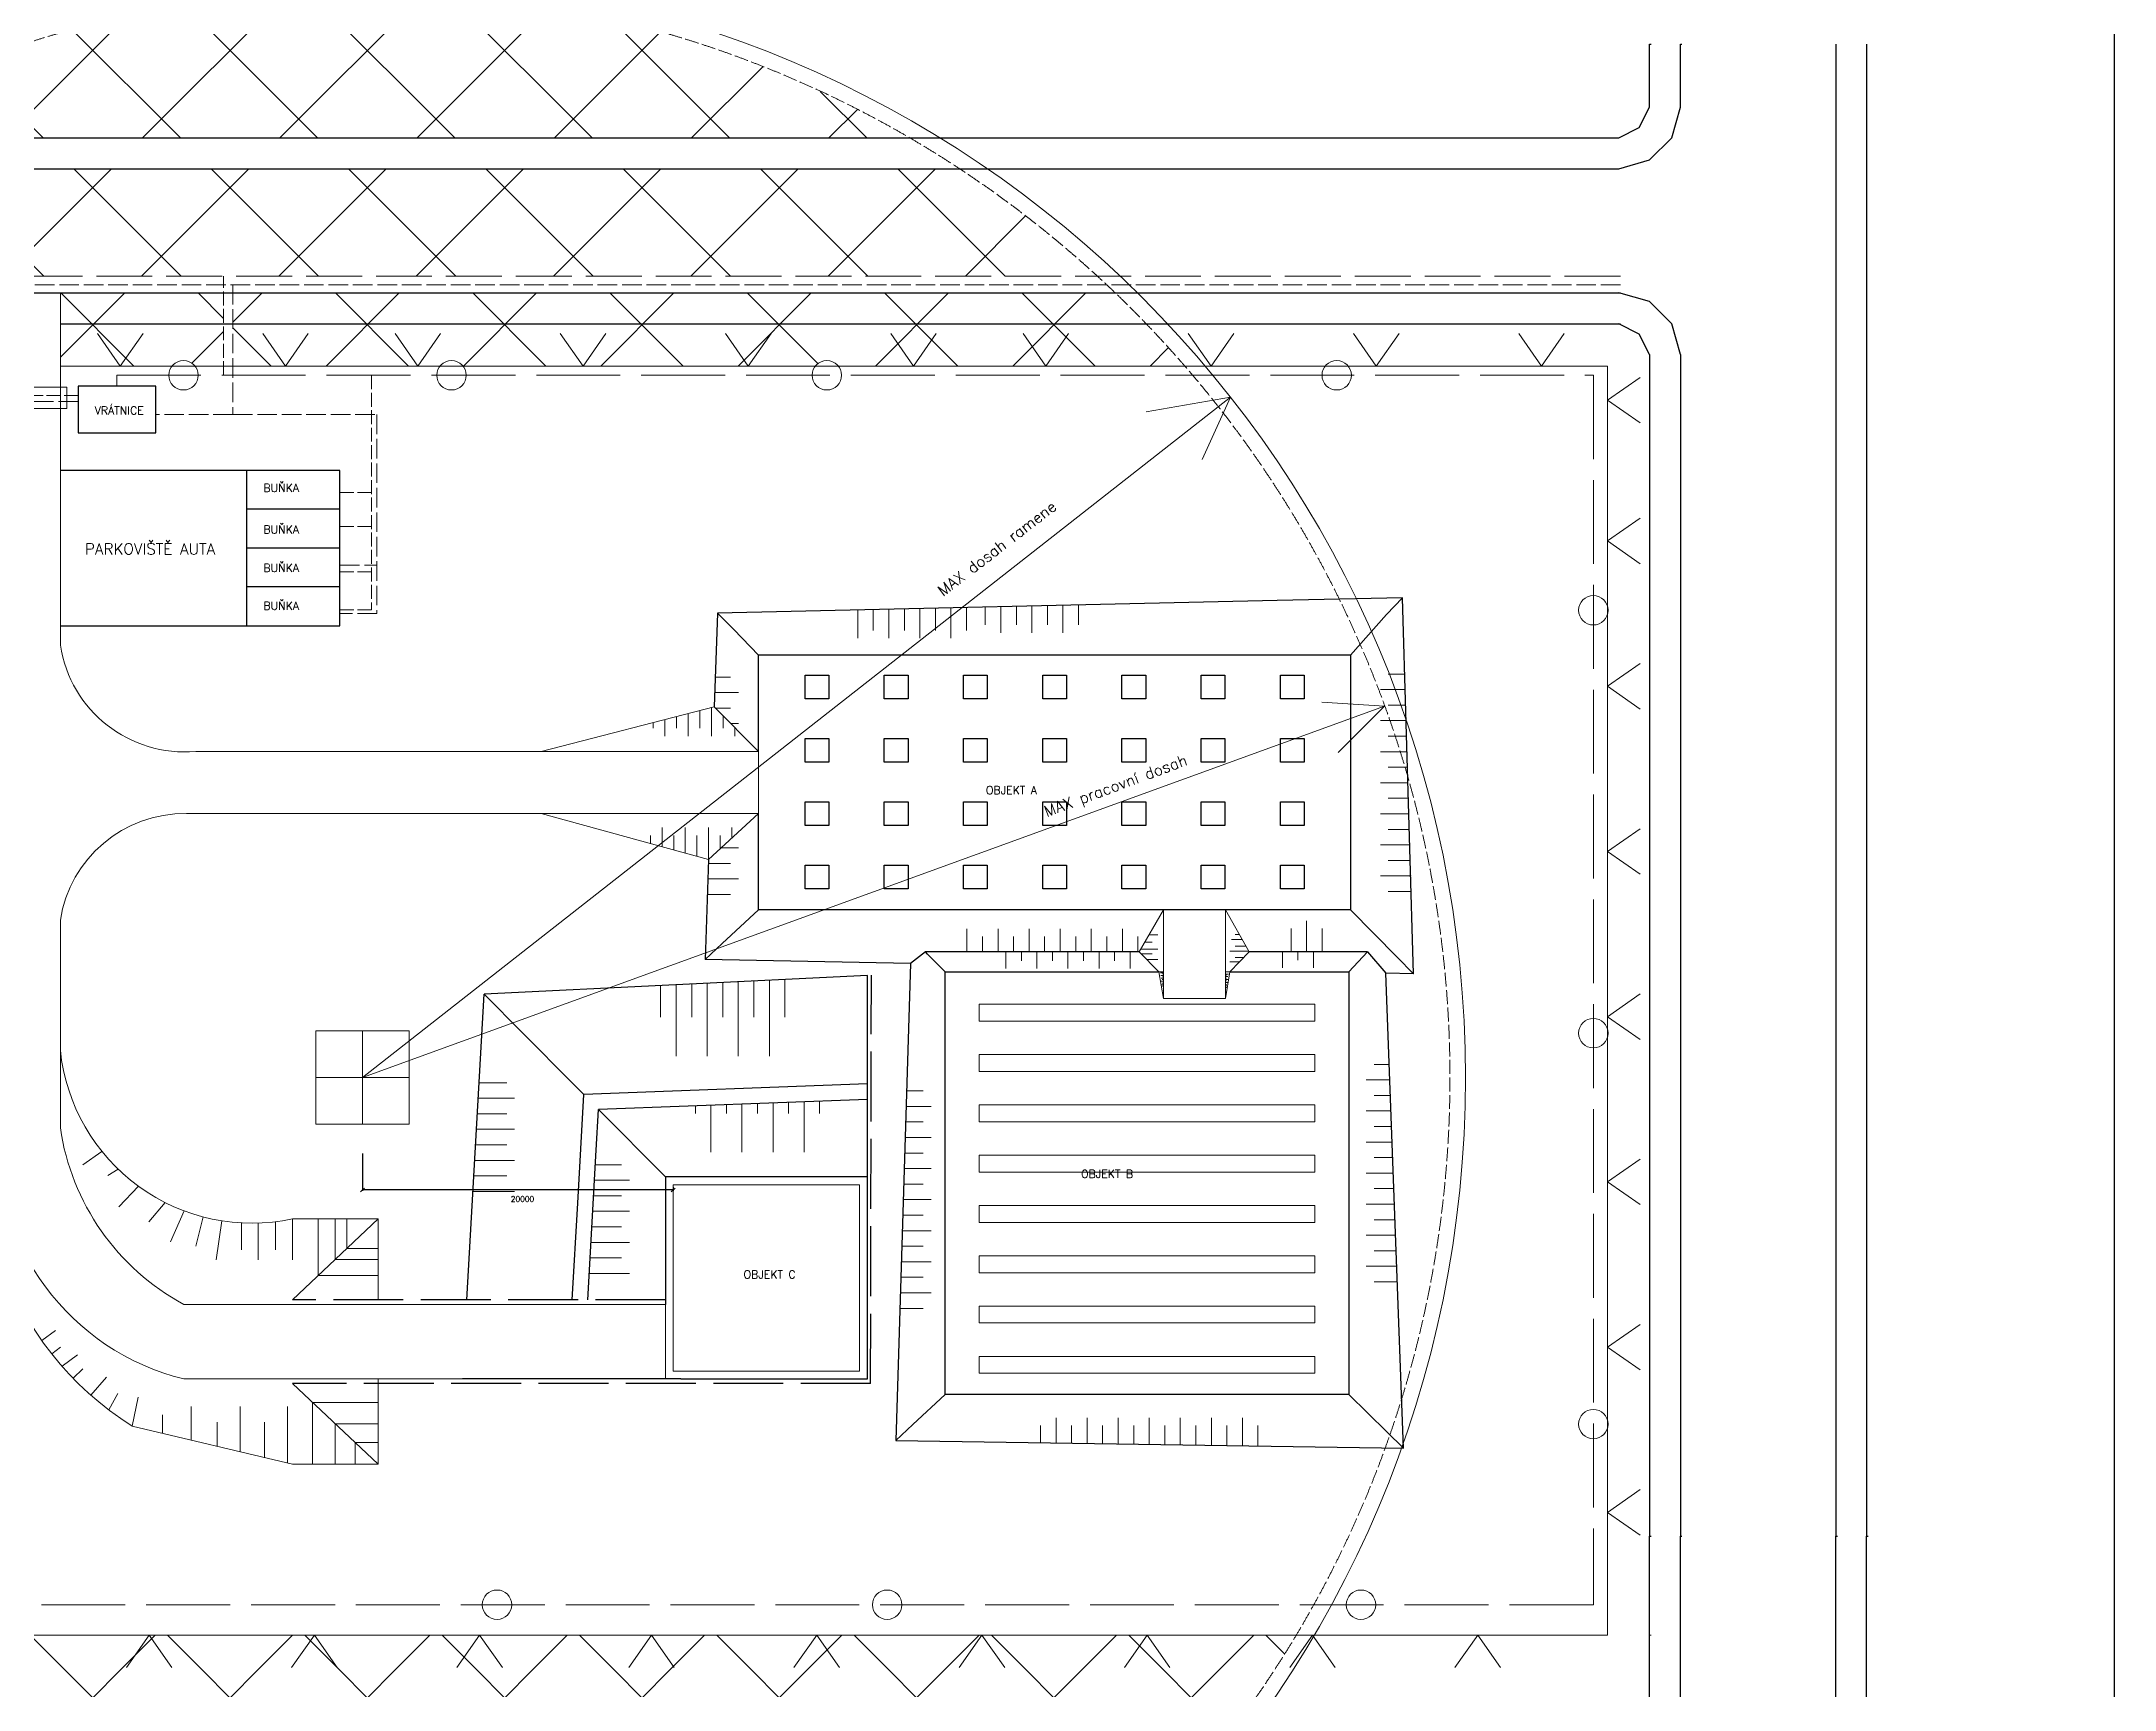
# Model space of a CAD drawing. Header units: millimetres. Extents: x -3518363 to 3223740, y -1530229 to 774657.
# Drawn here: x 3090297 to 3223740, y 186145 to 292259 of the extents above; entities that cross this region are included whole.
import ezdxf

# ---------------------------------------------------------------- set-up
doc = ezdxf.new("R2010")
doc.units = ezdxf.units.MM
doc.header["$LTSCALE"] = 15
doc.header["$MEASUREMENT"] = 0
doc.linetypes.add('ACAD_ISO02W100', pattern=[15, 12, -3])
doc.linetypes.add('ACAD_ISO10W100', pattern=[18, 12, -3, 0, -3])
doc.layers.get('0').update_dxf_attribs({"linetype": 'CONTINUOUS'})
doc.layers.get('DEFPOINTS').update_dxf_attribs({"linetype": 'CONTINUOUS'})
for name, color, linetype, lineweight in [('cesty', 7, 'CONTINUOUS', 15), ('koty', 4, 'CONTINUOUS', 15), ('obj 2 pasy', 141, 'ACAD_ISO10W100', 15), ('obj 3 deska', 151, 'ACAD_ISO10W100', 15), ('Okna a dveře', 2, 'CONTINUOUS', 30), ('pažení', 220, 'ACAD_ISO02W100', 30), ('staveniste', 7, 'CONTINUOUS', 18), ('texty', 255, 'CONTINUOUS', 15), ('šrafy', 32, 'CONTINUOUS', 15)]:
    doc.layers.add(name, color=color, linetype=linetype, lineweight=lineweight)
for name, color, linetype in [('obj 1 patky', 130, 'CONTINUOUS'), ('objekt 1', 40, 'CONTINUOUS'), ('objekt 2', 70, 'CONTINUOUS'), ('objekt 3', 150, 'CONTINUOUS')]:
    doc.layers.add(name, color=color, linetype=linetype)
doc.layers.add('svahovaní', color=7, linetype='CONTINUOUS', lineweight=15, true_color=0xe3331c)
doc.styles.add('romans', font='romans.shx')
doc.dimstyles.new('M 1-50', dxfattribs={"dimscale": 50, "dimtxt": 2.5, "dimasz": 2.5, "dimexe": 1.25, "dimexo": 3, "dimtad": 1, "dimtxsty": 'romans', "dimblk": 'OBLIQUE', "dimcen": 2.5, "dimadec": 0, "dimazin": 0, "dimtfac": 1, "dimtmove": 2, "dimatfit": 3, "dimfxl": 1, "dimarcsym": 0})

# ---------------------------------------------------------------- blocks, each defined once
blk = doc.blocks.new('_Oblique')
at = {"color": 0, "linetype": 'ByBlock', "lineweight": -2}
blk.add_line((-0.5, -0.5), (0.5, 0.5), dxfattribs=at)
blk = doc.blocks.new('*D245')
at = {"layer": 'DEFPOINTS', "color": 0, "linetype": 'ByBlock', "lineweight": 20, "ltscale": 5, "transparency": 16777216}
for p in [(3110962, 220820), (3110962, 218310), (3130962, 218647)]:
    blk.add_point(p, dxfattribs=at)
at = {"layer": 'koty', "color": 0, "linetype": 'ByBlock', "lineweight": -2, "ltscale": 5, "transparency": 16777216}
for p, q in [((3110962, 220670), (3110962, 218248)), ((3130962, 218310), (3110962, 218310)), ((3130962, 218497), (3130962, 218248))]:
    blk.add_line(p, q, dxfattribs=at)
at = {"layer": 'koty', "color": 0, "linetype": 'ByBlock', "lineweight": -2, "ltscale": 5, "transparency": 16777216, "xscale": 250, "yscale": 250, "zscale": 250, "rotation": 180}
blk.add_blockref('_Oblique', (3110962, 218310), dxfattribs=at)
at = {"layer": 'koty', "color": 0, "linetype": 'ByBlock', "lineweight": -2, "ltscale": 5, "transparency": 16777216, "xscale": 250, "yscale": 250, "zscale": 250}
blk.add_blockref('_Oblique', (3130962, 218310), dxfattribs=at)
at = {"layer": 'koty', "color": 0, "linetype": 'ByBlock', "lineweight": 20, "ltscale": 5, "transparency": 16777216, "insert": (3121260, 217730), "char_height": 350, "attachment_point": 5, "style": 'romans'}
blk.add_mtext('20000', dxfattribs=at)

msp = doc.modelspace()

# ---------------------------------------------------------------- hatches: boundary and pattern name
at = {"layer": 'svahovaní', "linetype": 'ByBlock', "lineweight": 20, "ltscale": 5}
h = msp.add_hatch(dxfattribs=at)
h.set_pattern_fill('ANSI37', color=256, scale=50000)
h.paths.add_polyline_path([(3171053.342, 189646.607), (3121653.437, 189646.607), (3050871.04, 189646.607, 0.567414785)])
h.paths.add_polyline_path([(3044312.191, 246945.736, 0.0451176865), (3041555.367, 234643.555), (3041555.367, 216456.445, 0.022402895), (3042647.426, 210282.622), (3044312.191, 211448.303)])
h.paths.add_polyline_path([(3044312.191, 211448.303), (3042647.426, 210282.622, 0.0226918554), (3044312.191, 204154.264)])
h.paths.add_polyline_path([(3149381.136, 284064.824), (3072543.246, 284064.824, 0.0402681337), (3063660.606, 277150), (3158263.777, 277150, 0.0402681337)])
h.paths.add_polyline_path([(3159419.47, 276066.256), (3102620, 276066.256), (3102620, 274085.909), (3161402.904, 274085.909, 0.010011066)])
h.paths.add_polyline_path([(3161402.904, 274085.909), (3102620, 274085.909), (3102620, 271356.607), (3113918.478, 271356.607), (3115950.774, 271356.607, -0.4822155632), (3117433.609, 271356.607), (3140110.774, 271356.607, -0.4822155632), (3141593.609, 271356.607), (3149210.457, 271356.607), (3163893.795, 271356.607, 0.013199018)])
h.paths.add_polyline_path([(3102020, 274085.909), (3091512.191, 274085.909), (3091512.191, 271356.607), (3098700.774, 271356.607, -0.4822155632), (3100183.609, 271356.607), (3102020, 271356.607)])
h.paths.add_polyline_path([(3102020, 276066.256), (3091512.191, 276066.256), (3091512.191, 274085.909), (3102020, 274085.909)])
h.paths.add_polyline_path([(3087512.191, 274085.909), (3060521.478, 274085.909, 0.013199018), (3058030.587, 271356.607), (3087512.191, 271356.607)])
h.paths.add_polyline_path([(3087512.191, 276066.256), (3062504.912, 276066.256, 0.010011066), (3060521.478, 274085.909), (3087512.191, 274085.909)])
h.paths.add_polyline_path([(3075743.812, 286045.171), (3146180.571, 286045.171, 0.2698826259)])

# ---------------------------------------------------------------- linework, layer by layer
for p, q in [((3043638.592, 276066.256), (3191933.31, 276066.256)), ((3091512.191, 274085.909), (3166512.191, 274085.909)), ((3166512.191, 274085.909), (3191933.31, 274085.909))]:
    msp.add_line(p, q)
at = {"elevation": 0}
msp.add_lwpolyline([(3013740, 345571.207), (3013740, 48571.207), (3223740, 48571.207), (3223740, 345571.207)], close=True, dxfattribs=at)
for points in [[(3039575.02, 292089.084), (3039575.02, 288025.518), (3040115.113, 286045.171), (3041555.367, 284630.641), (3043638.592, 284064.824), (3191830.439, 284064.824), (3193810.786, 284630.641), (3195251.047, 286045.171), (3195791.133, 288025.518), (3195791.133, 292089.084), (3195894.017, 292089.084)], [(3041555.367, 292089.084), (3041555.367, 288025.518), (3042198.337, 286713.86), (3043638.592, 286045.171), (3191830.439, 286045.171), (3193142.098, 286713.86), (3193810.786, 288025.518), (3193810.786, 292089.084), (3193913.67, 292089.084)], [(3205795.753, 292089.084), (3205795.753, 196029.298), (3205898.624, 196029.298)], [(3207776.1, 292089.084), (3207776.1, 196029.298), (3207878.984, 196029.298)], [(3195791.133, 272105.562), (3195251.047, 274085.909), (3193810.786, 275526.157), (3191830.439, 276066.256), (3191933.31, 276066.256)], [(3193810.786, 272105.562), (3193142.098, 273417.221), (3191830.439, 274085.909), (3191933.31, 274085.909)], [(3193810.786, 272105.562), (3193810.786, 196029.298), (3193913.67, 196029.298)], [(3195791.133, 272105.562), (3195791.133, 196029.298), (3195894.017, 196029.298)], [(3039575.02, 196029.298), (3039575.02, 114011.972), (3040115.113, 111928.748), (3041555.367, 110488.493), (3043638.592, 109948.401), (3191830.439, 109948.401), (3193810.786, 110488.493), (3195251.047, 111928.748), (3195791.133, 114011.972), (3195791.133, 196029.298), (3195894.017, 196029.298)], [(3041555.367, 196029.298), (3041555.367, 114011.972), (3042198.337, 112597.436), (3043638.592, 111928.748), (3191830.439, 111928.748), (3193142.098, 112597.436), (3193810.786, 114011.972), (3193810.786, 196029.298), (3193913.67, 196029.298)], [(3205795.753, 93925.573), (3205795.753, 196029.298), (3205898.624, 196029.298)], [(3207776.1, 93925.573), (3207776.1, 196029.298), (3207878.984, 196029.298)]]:
    msp.add_lwpolyline(points, dxfattribs=at)
at = {"layer": 'cesty', "linetype": 'ByBlock', "extrusion": (1.93959e-16, -3.39308e-16, -1)}
for p, q in [((3091512.191, 253385.277), (3091512.191, 276066.256)), ((3162512.191, 252746.607), (3164512.191, 252746.607)), ((3164512.191, 252746.607), (3166512.191, 252746.607)), ((3133593.032, 249415.767), (3122462.191, 246546.607)), ((3136462.191, 246546.607), (3133593.032, 249415.767)), ((3122462.191, 246546.607), (3100230.558, 246546.607)), ((3136462.191, 246546.607), (3122462.191, 246546.607)), ((3136462.191, 246546.607), (3136462.191, 242546.607)), ((3122462.191, 242546.607), (3099622.191, 242546.607)), ((3122462.191, 242546.607), (3136462.191, 242546.607)), ((3133242.259, 239582.13), (3122462.191, 242546.607)), ((3136462.191, 242546.607), (3133242.259, 239582.13)), ((3160947.573, 233635.939), (3162512.191, 236346.607)), ((3164512.191, 236346.607), (3162512.191, 236346.607)), ((3162512.191, 236346.607), (3162512.191, 230646.607)), ((3166512.191, 236346.607), (3164512.191, 236346.607)), ((3166512.191, 230646.607), (3166512.191, 236346.607)), ((3168032.082, 233635.939), (3166512.191, 236346.607)), ((3091512.191, 227306.607), (3091512.191, 235677.937)), ((3162222.191, 232346.607), (3160947.573, 233635.939)), ((3166802.191, 232346.607), (3168032.082, 233635.939)), ((3162222.191, 232346.607), (3162512.191, 230646.607)), ((3162222.191, 232346.607), (3162512.191, 232346.607)), ((3166802.191, 232346.607), (3166512.191, 230646.607)), ((3166802.191, 232346.607), (3166512.191, 232346.607)), ((3162512.191, 230646.607), (3166512.191, 230646.607)), ((3162512.191, 230646.607), (3166512.191, 230646.607)), ((3091512.191, 222306.607), (3091512.191, 227306.607)), ((3106462.191, 216446.607), (3111962.191, 216446.607)), ((3111962.191, 216446.607), (3106462.191, 211236.607)), ((3111962.191, 216446.607), (3111962.191, 211236.607)), ((3130462.191, 210946.607), (3099462.191, 210946.607)), ((3130462.191, 206146.607), (3130462.191, 210946.607)), ((3119892.191, 206146.607), (3099462.191, 206146.607)), ((3111962.191, 200646.607), (3106462.191, 205846.607)), ((3111962.191, 200646.607), (3111962.191, 206146.607)), ((3106462.191, 200646.607), (3096140.984, 203094.5)), ((3106462.191, 200646.607), (3111962.191, 200646.607))]:
    msp.add_line(p, q, dxfattribs=at)
at = {"layer": 'cesty', "linetype": 'ByBlock', "lineweight": 20, "ltscale": 5}
for p, q in [((3091940, 270000), (3087512.191, 270000)), ((3091940, 268620), (3091940, 270000)), ((3087050, 268620), (3091940, 268620))]:
    msp.add_line(p, q, dxfattribs=at)
at = {"layer": 'cesty', "linetype": 'ByBlock', "extrusion": (1.93959e-16, -3.39308e-16, -1)}
for centre, radius, start, end in [((-3099527.191, 254626.607), 8110.556, 265.02492318, 351.19621357), ((-3099527.191, 234436.607), 8110.556, 8.80378643, 90.67112823), ((-3107335.432, 220727.649), 20886.445, 302.40952398, 18.36002892), ((-3103850.637, 228571.682), 12403.131, 257.8450583, 354.14585679), ((-3103196.339, 221406.33), 15709.964, 283.75041489, 3.285201), ((-3106782.306, 224531.199), 15431.306, 298.31819505, 351.71130566)]:
    msp.add_arc(centre, radius, start, end, dxfattribs=at)
at = {"layer": 'obj 1 patky', "linetype": 'ByBlock', "lineweight": -2, "ltscale": 5, "extrusion": (1.93959e-16, -3.39308e-16, -1)}
for p, q in [((3092652.191, 270066.607), (3092652.191, 267066.607)), ((3097652.191, 270066.607), (3092652.191, 270066.607)), ((3097652.191, 267066.607), (3097652.191, 270066.607)), ((3092652.191, 267066.607), (3097652.191, 267066.607)), ((3103512.191, 264636.607), (3091512.191, 264636.607)), ((3103512.191, 254636.607), (3103512.191, 264636.607)), ((3109512.191, 264636.607), (3103512.191, 264636.607)), ((3109512.191, 262136.607), (3109512.191, 264636.607)), ((3109512.191, 262136.607), (3103512.191, 262136.607)), ((3109512.191, 259636.607), (3109512.191, 262136.607)), ((3109512.191, 259636.607), (3103512.191, 259636.607)), ((3109512.191, 257136.607), (3109512.191, 259636.607)), ((3109512.191, 257136.607), (3103512.191, 257136.607)), ((3109512.191, 254636.607), (3109512.191, 257136.607)), ((3091512.191, 254636.607), (3103512.191, 254636.607)), ((3103512.191, 254636.607), (3109512.191, 254636.607))]:
    msp.add_line(p, q, dxfattribs=at)
at = {"layer": 'obj 1 patky', "extrusion": (1.93959e-16, -3.39308e-16, -1), "elevation": 0}
for points in [[(-3140977.191, 251466.607), (-3140977.191, 249936.607), (-3139447.191, 249936.607), (-3139447.191, 251466.607)], [(-3146077.191, 251466.607), (-3146077.191, 249936.607), (-3144547.191, 249936.607), (-3144547.191, 251466.607)], [(-3151177.191, 251466.607), (-3151177.191, 249936.607), (-3149647.191, 249936.607), (-3149647.191, 251466.607)], [(-3151177.191, 251466.607), (-3151177.191, 249936.607), (-3149647.191, 249936.607), (-3149647.191, 251466.607)], [(-3156277.191, 251466.607), (-3156277.191, 249936.607), (-3154747.191, 249936.607), (-3154747.191, 251466.607)], [(-3156277.191, 251466.607), (-3156277.191, 249936.607), (-3154747.191, 249936.607), (-3154747.191, 251466.607)], [(-3161377.191, 251466.607), (-3161377.191, 249936.607), (-3159847.191, 249936.607), (-3159847.191, 251466.607)], [(-3161377.191, 251466.607), (-3161377.191, 249936.607), (-3159847.191, 249936.607), (-3159847.191, 251466.607)], [(-3166477.191, 251466.607), (-3166477.191, 249936.607), (-3164947.191, 249936.607), (-3164947.191, 251466.607)], [(-3166477.191, 251466.607), (-3166477.191, 249936.607), (-3164947.191, 249936.607), (-3164947.191, 251466.607)], [(-3171577.191, 251466.607), (-3171577.191, 249936.607), (-3170047.191, 249936.607), (-3170047.191, 251466.607)], [(-3171577.191, 251466.607), (-3171577.191, 249936.607), (-3170047.191, 249936.607), (-3170047.191, 251466.607)], [(-3140977.191, 247386.607), (-3140977.191, 245856.607), (-3139447.191, 245856.607), (-3139447.191, 247386.607)], [(-3146077.191, 247386.607), (-3146077.191, 245856.607), (-3144547.191, 245856.607), (-3144547.191, 247386.607)], [(-3151177.191, 247386.607), (-3151177.191, 245856.607), (-3149647.191, 245856.607), (-3149647.191, 247386.607)], [(-3151177.191, 247386.607), (-3151177.191, 245856.607), (-3149647.191, 245856.607), (-3149647.191, 247386.607)], [(-3156277.191, 247386.607), (-3156277.191, 245856.607), (-3154747.191, 245856.607), (-3154747.191, 247386.607)], [(-3156277.191, 247386.607), (-3156277.191, 245856.607), (-3154747.191, 245856.607), (-3154747.191, 247386.607)], [(-3161377.191, 247386.607), (-3161377.191, 245856.607), (-3159847.191, 245856.607), (-3159847.191, 247386.607)], [(-3161377.191, 247386.607), (-3161377.191, 245856.607), (-3159847.191, 245856.607), (-3159847.191, 247386.607)], [(-3166477.191, 247386.607), (-3166477.191, 245856.607), (-3164947.191, 245856.607), (-3164947.191, 247386.607)], [(-3166477.191, 247386.607), (-3166477.191, 245856.607), (-3164947.191, 245856.607), (-3164947.191, 247386.607)], [(-3171577.191, 247386.607), (-3171577.191, 245856.607), (-3170047.191, 245856.607), (-3170047.191, 247386.607)], [(-3140977.191, 243306.607), (-3140977.191, 241776.607), (-3139447.191, 241776.607), (-3139447.191, 243306.607)], [(-3146077.191, 243306.607), (-3146077.191, 241776.607), (-3144547.191, 241776.607), (-3144547.191, 243306.607)], [(-3151177.191, 243306.607), (-3151177.191, 241776.607), (-3149647.191, 241776.607), (-3149647.191, 243306.607)], [(-3151177.191, 243306.607), (-3151177.191, 241776.607), (-3149647.191, 241776.607), (-3149647.191, 243306.607)], [(-3156277.191, 243306.607), (-3156277.191, 241776.607), (-3154747.191, 241776.607), (-3154747.191, 243306.607)], [(-3156277.191, 243306.607), (-3156277.191, 241776.607), (-3154747.191, 241776.607), (-3154747.191, 243306.607)], [(-3161377.191, 243306.607), (-3161377.191, 241776.607), (-3159847.191, 241776.607), (-3159847.191, 243306.607)], [(-3161377.191, 243306.607), (-3161377.191, 241776.607), (-3159847.191, 241776.607), (-3159847.191, 243306.607)], [(-3166477.191, 243306.607), (-3166477.191, 241776.607), (-3164947.191, 241776.607), (-3164947.191, 243306.607)], [(-3166477.191, 243306.607), (-3166477.191, 241776.607), (-3164947.191, 241776.607), (-3164947.191, 243306.607)], [(-3171577.191, 243306.607), (-3171577.191, 241776.607), (-3170047.191, 241776.607), (-3170047.191, 243306.607)], [(-3140977.191, 239226.607), (-3140977.191, 237696.607), (-3139447.191, 237696.607), (-3139447.191, 239226.607)], [(-3146077.191, 239226.607), (-3146077.191, 237696.607), (-3144547.191, 237696.607), (-3144547.191, 239226.607)], [(-3151177.191, 239226.607), (-3151177.191, 237696.607), (-3149647.191, 237696.607), (-3149647.191, 239226.607)], [(-3151177.191, 239226.607), (-3151177.191, 237696.607), (-3149647.191, 237696.607), (-3149647.191, 239226.607)], [(-3156277.191, 239226.607), (-3156277.191, 237696.607), (-3154747.191, 237696.607), (-3154747.191, 239226.607)], [(-3156277.191, 239226.607), (-3156277.191, 237696.607), (-3154747.191, 237696.607), (-3154747.191, 239226.607)], [(-3161377.191, 239226.607), (-3161377.191, 237696.607), (-3159847.191, 237696.607), (-3159847.191, 239226.607)], [(-3161377.191, 239226.607), (-3161377.191, 237696.607), (-3159847.191, 237696.607), (-3159847.191, 239226.607)], [(-3166477.191, 239226.607), (-3166477.191, 237696.607), (-3164947.191, 237696.607), (-3164947.191, 239226.607)], [(-3166477.191, 239226.607), (-3166477.191, 237696.607), (-3164947.191, 237696.607), (-3164947.191, 239226.607)], [(-3171577.191, 239226.607), (-3171577.191, 237696.607), (-3170047.191, 237696.607), (-3170047.191, 239226.607)]]:
    msp.add_lwpolyline(points, close=True, dxfattribs=at)
at = {"layer": 'obj 2 pasy', "linetype": 'ByBlock', "extrusion": (1.93959e-16, -3.39308e-16, -1)}
for p, q in [((3172262.191, 230266.607), (3150662.191, 230266.607)), ((3150662.191, 230266.607), (3150662.191, 229186.607)), ((3172262.191, 229186.607), (3172262.191, 230266.607)), ((3150662.191, 229186.607), (3172262.191, 229186.607)), ((3172262.191, 227026.607), (3150662.191, 227026.607)), ((3150662.191, 227026.607), (3150662.191, 225946.607)), ((3172262.191, 225946.607), (3172262.191, 227026.607)), ((3150662.191, 225946.607), (3172262.191, 225946.607)), ((3172262.191, 223786.607), (3150662.191, 223786.607)), ((3150662.191, 223786.607), (3150662.191, 222706.607)), ((3172262.191, 222706.607), (3172262.191, 223786.607)), ((3150662.191, 222706.607), (3172262.191, 222706.607)), ((3172262.191, 220546.607), (3150662.191, 220546.607)), ((3150662.191, 220546.607), (3150662.191, 219466.607)), ((3172262.191, 219466.607), (3172262.191, 220546.607)), ((3150662.191, 219466.607), (3172262.191, 219466.607)), ((3130962.191, 218646.607), (3130962.191, 206646.607)), ((3142962.191, 218646.607), (3130962.191, 218646.607)), ((3142962.191, 206646.607), (3142962.191, 218646.607)), ((3172262.191, 217306.607), (3150662.191, 217306.607)), ((3150662.191, 217306.607), (3150662.191, 216226.607)), ((3150662.191, 216226.607), (3172262.191, 216226.607)), ((3172262.191, 216226.607), (3172262.191, 217306.607)), ((3172262.191, 214066.607), (3150662.191, 214066.607)), ((3150662.191, 214066.607), (3150662.191, 212986.607)), ((3172262.191, 212986.607), (3172262.191, 214066.607)), ((3150662.191, 212986.607), (3172262.191, 212986.607)), ((3172262.191, 210826.607), (3150662.191, 210826.607)), ((3150662.191, 210826.607), (3150662.191, 209746.607)), ((3150662.191, 209746.607), (3172262.191, 209746.607)), ((3172262.191, 209746.607), (3172262.191, 210826.607)), ((3172262.191, 207586.607), (3150662.191, 207586.607)), ((3150662.191, 207586.607), (3150662.191, 206506.607)), ((3172262.191, 206506.607), (3172262.191, 207586.607)), ((3130962.191, 206646.607), (3142962.191, 206646.607)), ((3150662.191, 206506.607), (3172262.191, 206506.607))]:
    msp.add_line(p, q, dxfattribs=at)
at = {"layer": 'obj 3 deska', "linetype": 'ByBlock', "lineweight": 20, "ltscale": 5, "extrusion": (1.93959e-16, -3.39308e-16, -1)}
for centre in [(-3099442.191, 270766.607), (-3116692.191, 270766.607), (-3140852.191, 270766.607), (-3173672.191, 270766.607), (-3190192.191, 255636.607), (-3190192.191, 228406.607), (-3190192.191, 203236.607), (-3119622.191, 191606.607), (-3144732.191, 191606.607), (-3175232.191, 191606.607)]:
    msp.add_circle(centre, 947.523, dxfattribs=at)
at = {"layer": 'objekt 1', "linetype": 'ByBlock', "extrusion": (1.93959e-16, -3.39308e-16, -1)}
for p, q in [((3169844.387, 256263.328), (3133808.461, 255455.17)), ((3177913.38, 256444.287), (3169844.387, 256263.328)), ((3176881.671, 255355.445), (3177913.38, 256444.287)), ((3178623.333, 232237.143), (3177913.38, 256444.287)), ((3133808.461, 255455.17), (3133593.032, 249415.767)), ((3134861.192, 254386.64), (3133808.461, 255455.17)), ((3133242.259, 239582.13), (3133012.642, 233144.97)), ((3134103.249, 234174.813), (3133012.642, 233144.97)), ((3147198.984, 233635.939), (3146231.188, 232881.87)), ((3160947.573, 233635.939), (3147198.984, 233635.939)), ((3175645.979, 233635.939), (3168032.082, 233635.939)), ((3175645.979, 233635.939), (3176836.602, 232272.706)), ((3146231.188, 232881.87), (3133012.642, 233144.97)), ((3178623.333, 232237.143), (3176836.602, 232272.706)), ((3177557.35, 233292.453), (3178623.333, 232237.143))]:
    msp.add_line(p, q, dxfattribs=at)
at = {"layer": 'objekt 1', "extrusion": (1.93959e-16, -3.39308e-16, -1)}
for p, q in [((3174562.191, 252746.607), (3176881.671, 255355.445)), ((3136462.191, 252746.607), (3134861.192, 254386.64)), ((3174562.191, 252746.607), (3136462.191, 252746.607)), ((3136462.191, 246546.607), (3136462.191, 252746.607)), ((3174562.191, 252746.607), (3174562.191, 236346.607)), ((3136462.191, 236346.607), (3136462.191, 242546.607)), ((3136462.191, 236346.607), (3134103.249, 234174.813)), ((3162512.191, 236346.607), (3136462.191, 236346.607)), ((3174562.191, 236346.607), (3162512.191, 236346.607)), ((3174562.191, 236346.607), (3177557.35, 233292.453))]:
    msp.add_line(p, q, dxfattribs=at)
at = {"layer": 'objekt 2', "linetype": 'ByBlock', "extrusion": (1.93959e-16, -3.39308e-16, -1)}
for p, q in [((3147336.679, 233496.654), (3147198.984, 233635.939)), ((3146231.188, 232881.87), (3145301.022, 202174.276)), ((3177974.157, 201684.772), (3176836.602, 232272.706)), ((3146386.015, 203210.032), (3145301.022, 202174.276)), ((3145301.022, 202174.276), (3177974.157, 201684.772)), ((3176907.588, 202739.491), (3177974.157, 201684.772))]:
    msp.add_line(p, q, dxfattribs=at)
at = {"layer": 'objekt 2', "extrusion": (1.93959e-16, -3.39308e-16, -1)}
for p, q in [((3174462.191, 232346.607), (3175645.979, 233635.939)), ((3148462.191, 232346.607), (3147336.679, 233496.654)), ((3148462.191, 205146.607), (3148462.191, 232346.607)), ((3148462.191, 232346.607), (3162222.191, 232346.607)), ((3166802.191, 232346.607), (3174462.191, 232346.607)), ((3174462.191, 232346.607), (3174462.191, 205146.607)), ((3148462.191, 205146.607), (3146386.015, 203210.032)), ((3174462.191, 205146.607), (3148462.191, 205146.607)), ((3174462.191, 205146.607), (3176907.588, 202739.491))]:
    msp.add_line(p, q, dxfattribs=at)
at = {"layer": 'objekt 3', "color": 244, "linetype": 'ACAD_ISO02W100', "lineweight": 20, "ltscale": 7, "true_color": 0x991b1e}
msp.add_line((3191933.31, 276590), (3039480, 276590), dxfattribs=at)
at = {"layer": 'objekt 3', "linetype": 'ACAD_ISO02W100', "lineweight": 20, "ltscale": 7}
for p, q in [((3102620, 276590), (3102620, 268240)), ((3092652.191, 269066.607), (3084920, 269066.607)), ((3102620, 268240), (3097652.191, 268240)), ((3102620, 268240), (3111890, 268240)), ((3111890, 268240), (3111890, 255420)), ((3109512.191, 258550), (3111890, 258550)), ((3111890, 255420), (3109512.191, 255420))]:
    msp.add_line(p, q, dxfattribs=at)
at = {"layer": 'objekt 3', "linetype": 'ByBlock', "extrusion": (1.93959e-16, -3.39308e-16, -1)}
for p, q in [((3117679.52, 211236.607), (3118790.427, 230916.214)), ((3143462.191, 232126.607), (3118790.427, 230916.214)), ((3119494.81, 230206.393), (3118790.427, 230916.214)), ((3143462.191, 231126.607), (3143462.191, 232126.607)), ((3143462.191, 229626.607), (3143462.191, 231126.607)), ((3120551.383, 229141.662), (3119494.81, 230206.393)), ((3124812.987, 217450.917), (3125208.03, 224449.059)), ((3143462.191, 225146.607), (3125208.03, 224449.059)), ((3126006.787, 220884.065), (3126154.206, 223495.577)), ((3143462.191, 224146.607), (3126154.206, 223495.577)), ((3125462.191, 211236.607), (3126006.787, 220884.065)), ((3124462.191, 211236.607), (3124812.987, 217450.917)), ((3119892.191, 206146.607), (3117392.191, 206146.607))]:
    msp.add_line(p, q, dxfattribs=at)
at = {"layer": 'objekt 3', "extrusion": (1.93959e-16, -3.39308e-16, -1)}
for p, q in [((3143462.191, 218146.607), (3143462.191, 229626.607)), ((3125208.03, 224449.059), (3120551.383, 229141.662)), ((3130462.191, 219146.607), (3126154.206, 223495.577)), ((3143462.191, 219146.607), (3130462.191, 219146.607)), ((3130462.191, 219146.607), (3130462.191, 210946.607)), ((3143462.191, 206146.607), (3143462.191, 218146.607)), ((3131462.191, 206146.607), (3119892.191, 206146.607)), ((3131462.191, 206146.607), (3143462.191, 206146.607))]:
    msp.add_line(p, q, dxfattribs=at)
at = {"layer": 'Okna a dveře', "linetype": 'ACAD_ISO02W100', "lineweight": 20, "ltscale": 5}
msp.add_line((3102020, 270766.607), (3102020, 277150), dxfattribs=at)
at = {"layer": 'Okna a dveře', "linetype": 'ACAD_ISO02W100', "lineweight": 20, "ltscale": 30, "extrusion": (1.93959e-16, -3.39308e-16, -1)}
for p, q in [((3095152.191, 270766.607), (3190192.191, 270766.607)), ((3190192.191, 270766.607), (3190192.191, 191606.607)), ((3190192.191, 191606.607), (3079242.191, 191606.607))]:
    msp.add_line(p, q, dxfattribs=at)
at = {"layer": 'Okna a dveře', "linetype": 'ByBlock', "lineweight": 20, "ltscale": 5}
msp.add_line((3095152.191, 270066.607), (3095152.191, 270766.607), dxfattribs=at)
at = {"layer": 'Okna a dveře', "linetype": 'ACAD_ISO02W100', "lineweight": 20, "ltscale": 5, "extrusion": (1.93959e-16, -3.39308e-16, -1)}
for p, q in [((3111532.191, 270766.607), (3111532.191, 255666.607)), ((3092652.191, 269460), (3084430, 269460)), ((3111532.191, 263216.607), (3109512.191, 263216.607)), ((3111532.191, 261026.607), (3109512.191, 261026.607)), ((3111532.191, 258116.607), (3109512.191, 258116.607)), ((3111532.191, 255666.607), (3109512.191, 255666.607))]:
    msp.add_line(p, q, dxfattribs=at)
at = {"layer": 'pažení', "linetype": 'ByBlock', "lineweight": 20, "ltscale": 5}
for p, q in [((3110962.191, 225550), (3166836.18, 269357.504)), ((3166836.18, 269357.504), (3161400, 268410)), ((3166836.18, 269357.504), (3165020, 265340)), ((3176749.614, 249466.835), (3172720, 249720)), ((3110962.191, 225550), (3176749.614, 249466.835)), ((3176749.614, 249466.835), (3173771.389, 246488.611)), ((3107962.191, 222550), (3107962.191, 228550)), ((3107962.191, 228550), (3113962.191, 228550)), ((3110962.191, 225550), (3110962.191, 228550)), ((3113962.191, 228550), (3113962.191, 225550)), ((3110962.191, 225550), (3107962.191, 225550)), ((3110962.191, 225550), (3110962.191, 222550)), ((3110962.191, 225550), (3113362.191, 225550)), ((3110962.191, 225550), (3113962.191, 225550)), ((3113962.191, 225550), (3113962.191, 222550)), ((3113962.191, 222550), (3107962.191, 222550))]:
    msp.add_line(p, q, dxfattribs=at)
at = {"layer": 'pažení', "linetype": 'ACAD_ISO02W100', "ltscale": 25, "extrusion": (1.93959e-16, -3.39308e-16, -1)}
for p, q in [((3143672.191, 205846.607), (3143715.506, 232139.035)), ((3130462.191, 211236.607), (3106462.191, 211236.607)), ((3143672.191, 205846.607), (3106462.191, 205846.607))]:
    msp.add_line(p, q, dxfattribs=at)
at = {"layer": 'pažení', "linetype": 'ByBlock', "lineweight": 20, "ltscale": 5}
msp.add_circle((3110962.191, 225550), 71000, dxfattribs=at)
at = {"layer": 'pažení', "lineweight": 20, "ltscale": 5}
msp.add_circle((3110962.191, 225550), 70000, dxfattribs=at)
at = {"layer": 'staveniste', "extrusion": (1.93959e-16, -3.39308e-16, -1)}
for p, q in [((3095372.828, 271356.607), (3093908.469, 273447.928)), ((3095372.828, 271356.607), (3096837.186, 273447.928)), ((3106010.457, 271356.607), (3104546.098, 273447.928)), ((3106010.457, 271356.607), (3107474.815, 273447.928)), ((3114520.577, 271356.607), (3113056.218, 273447.928)), ((3114520.577, 271356.607), (3115984.935, 273447.928)), ((3125158.206, 271356.607), (3123693.848, 273447.928)), ((3125158.206, 271356.607), (3126622.564, 273447.928)), ((3135795.835, 271356.607), (3134331.477, 273447.928)), ((3135795.835, 271356.607), (3137260.193, 273447.928)), ((3146433.464, 271356.607), (3144969.106, 273447.928)), ((3146433.464, 271356.607), (3147897.823, 273447.928)), ((3154943.584, 271356.607), (3153479.226, 273447.928)), ((3154943.584, 271356.607), (3156407.943, 273447.928)), ((3165581.213, 271356.607), (3164116.855, 273447.928)), ((3165581.213, 271356.607), (3167045.572, 273447.928)), ((3176218.842, 271356.607), (3174754.484, 273447.928)), ((3176218.842, 271356.607), (3177683.201, 273447.928)), ((3186856.471, 271356.607), (3185392.113, 273447.928)), ((3186856.471, 271356.607), (3188320.83, 273447.928)), ((3113918.478, 271356.607), (3091512.191, 271356.607)), ((3149210.457, 271356.607), (3106010.457, 271356.607)), ((3191112.191, 271356.607), (3146433.464, 271356.607)), ((3191112.191, 189646.607), (3191112.191, 271356.607)), ((3191112.191, 269166.607), (3193203.512, 270630.966)), ((3191112.191, 269166.607), (3193203.512, 267702.249)), ((3191112.191, 260096.607), (3193203.512, 261560.966)), ((3191112.191, 260096.607), (3193203.512, 258632.249)), ((3191112.191, 250742.774), (3193203.512, 252207.132)), ((3191112.191, 250742.774), (3193203.512, 249278.415)), ((3191112.191, 240105.145), (3193203.512, 241569.503)), ((3191112.191, 240105.145), (3193203.512, 238640.786)), ((3191112.191, 229467.516), (3193203.512, 230931.874)), ((3191112.191, 229467.516), (3193203.512, 228003.157)), ((3191112.191, 218829.886), (3193203.512, 220294.245)), ((3191112.191, 218829.886), (3193203.512, 217365.528)), ((3191112.191, 208192.257), (3193203.512, 209656.616)), ((3191112.191, 208192.257), (3193203.512, 206727.899)), ((3191112.191, 197554.628), (3193203.512, 199018.987)), ((3191112.191, 197554.628), (3193203.512, 196090.27)), ((3044312.191, 189646.607), (3129664.342, 189646.607)), ((3097225.017, 189646.607), (3095760.659, 187555.287)), ((3097225.017, 189646.607), (3098689.376, 187555.287)), ((3107862.646, 189646.607), (3106398.288, 187555.287)), ((3107862.646, 189646.607), (3109327.005, 187555.287)), ((3118500.275, 189646.607), (3117035.917, 187555.287)), ((3118500.275, 189646.607), (3119964.634, 187555.287)), ((3121653.437, 189646.607), (3191112.191, 189646.607)), ((3129561.458, 189646.607), (3128097.1, 187555.287)), ((3129561.458, 189646.607), (3131025.816, 187555.287)), ((3140199.087, 189646.607), (3138734.729, 187555.287)), ((3140199.087, 189646.607), (3141663.446, 187555.287)), ((3150836.716, 189646.607), (3149372.358, 187555.287)), ((3150836.716, 189646.607), (3152301.075, 187555.287)), ((3161474.345, 189646.607), (3160009.987, 187555.287)), ((3161474.345, 189646.607), (3162938.704, 187555.287)), ((3172111.974, 189646.607), (3170647.616, 187555.287)), ((3172111.974, 189646.607), (3173576.333, 187555.287)), ((3182749.604, 189646.607), (3181285.245, 187555.287)), ((3182749.604, 189646.607), (3184213.962, 187555.287)), ((3193810.786, 189646.607), (3193913.67, 189646.607))]:
    msp.add_line(p, q, dxfattribs=at)
at = {"layer": 'svahovaní', "color": 0, "extrusion": (1.93959e-16, -3.39308e-16, -1)}
for p, q in [((3142841.605, 255657.751), (3142841.605, 253842.196)), ((3143841.605, 255680.807), (3143841.605, 254342.196)), ((3144841.605, 255703.862), (3144841.605, 253842.196)), ((3145841.605, 255726.918), (3145841.605, 254342.196)), ((3146841.605, 255749.974), (3146841.605, 253842.196)), ((3147841.605, 255773.029), (3147841.605, 254342.196)), ((3148841.605, 255796.085), (3148841.605, 253842.196)), ((3149841.605, 255819.14), (3149841.605, 254342.196)), ((3151051.058, 255847.025), (3151051.058, 254692.858)), ((3152051.058, 255870.08), (3152051.058, 254192.858)), ((3153051.058, 255893.136), (3153051.058, 254692.858)), ((3154051.058, 255916.192), (3154051.058, 254192.858)), ((3155051.058, 255939.247), (3155051.058, 254692.858)), ((3156051.058, 255962.303), (3156051.058, 254192.858)), ((3157051.058, 255985.358), (3157051.058, 254692.858)), ((3133683.448, 251335.124), (3134658.448, 251335.124)), ((3178057.521, 251529.529), (3176986.271, 251529.529)), ((3133645.948, 250335.124), (3135158.448, 250335.124)), ((3178088.146, 250529.529), (3176486.271, 250529.529)), ((3129676.246, 248406.15), (3129672.191, 248047.36)), ((3130422.191, 248598.43), (3130422.191, 247537.36)), ((3131172.191, 248791.755), (3131172.191, 248047.36)), ((3131922.191, 248985.08), (3131922.191, 247537.36)), ((3132672.191, 249178.405), (3132672.191, 248047.36)), ((3133422.191, 249371.73), (3133422.191, 247537.36)), ((3133673.675, 249335.124), (3134658.448, 249335.124)), ((3134172.191, 248836.607), (3134172.191, 248047.36)), ((3134673.675, 248335.124), (3135158.448, 248335.124)), ((3178149.396, 248529.529), (3176486.271, 248529.529)), ((3178118.771, 249529.529), (3176986.271, 249529.529)), ((3134922.191, 248086.607), (3134922.191, 247537.36)), ((3178180.021, 247529.529), (3176986.271, 247529.529)), ((3178210.646, 246529.529), (3176486.271, 246529.529)), ((3178271.896, 244529.529), (3176486.271, 244529.529)), ((3178241.271, 245529.529), (3176986.271, 245529.529)), ((3178302.521, 243529.529), (3176986.271, 243529.529)), ((3130242.259, 240409.248), (3130242.259, 241639.871)), ((3131742.259, 239995.689), (3131742.259, 241639.871)), ((3133242.259, 239582.13), (3133242.259, 241639.871)), ((3134742.259, 240963.127), (3134742.259, 241639.871)), ((3178333.146, 242529.529), (3176486.271, 242529.529)), ((3129491.636, 240616.199), (3129492.259, 241129.871)), ((3130992.259, 240202.469), (3130992.259, 241129.871)), ((3132492.259, 239788.909), (3132492.259, 241129.871)), ((3133992.259, 240272.628), (3133992.259, 241129.871)), ((3134060.14, 240335.124), (3135158.448, 240335.124)), ((3178394.396, 240529.529), (3176486.271, 240529.529)), ((3178363.771, 241529.529), (3176986.271, 241529.529)), ((3133233.448, 239335.124), (3134658.448, 239335.124)), ((3178425.021, 239529.529), (3176986.271, 239529.529)), ((3133195.948, 238335.124), (3135158.448, 238335.124)), ((3178455.646, 238529.529), (3176486.271, 238529.529)), ((3178486.271, 237529.529), (3176986.271, 237529.529)), ((3133158.448, 237335.124), (3134658.448, 237335.124)), ((3149872.191, 233635.939), (3149872.191, 235125.939)), ((3151872.191, 233635.939), (3151872.191, 235125.939)), ((3153872.191, 233635.939), (3153872.191, 235125.939)), ((3155872.191, 233635.939), (3155872.191, 235125.939)), ((3157872.191, 233635.939), (3157872.191, 235125.939)), ((3159872.191, 233635.939), (3159872.191, 235125.939)), ((3170732.191, 233635.939), (3170732.191, 235135.939)), ((3171732.191, 233635.939), (3171732.191, 235635.939)), ((3172732.191, 233635.939), (3172732.191, 235135.939)), ((3150872.191, 233635.939), (3150872.191, 234625.939)), ((3152372.191, 233635.939), (3152372.191, 232567.409)), ((3152872.191, 233635.939), (3152872.191, 234625.939)), ((3153372.191, 233635.939), (3153372.191, 233067.409)), ((3154372.191, 233635.939), (3154372.191, 232567.409)), ((3154872.191, 233635.939), (3154872.191, 234625.939)), ((3155372.191, 233635.939), (3155372.191, 233067.409)), ((3156372.191, 233635.939), (3156372.191, 232567.409)), ((3156872.191, 233635.939), (3156872.191, 234625.939)), ((3157372.191, 233635.939), (3157372.191, 233067.409)), ((3158372.191, 233635.939), (3158372.191, 232567.409)), ((3158872.191, 233635.939), (3158872.191, 234625.939)), ((3159372.191, 233635.939), (3159372.191, 233067.409)), ((3160372.191, 233635.939), (3160372.191, 232567.409)), ((3160872.191, 233635.939), (3160872.191, 234625.939)), ((3161048.279, 233810.41), (3162162.191, 233810.41)), ((3161312.909, 234268.877), (3161802.191, 234268.877)), ((3161587.043, 234743.807), (3162162.191, 234743.807)), ((3168003.317, 233687.239), (3166792.191, 233686.607)), ((3167587.18, 234429.405), (3166892.191, 234429.405)), ((3167142.191, 234766.607), (3167398.108, 234766.607)), ((3167824.245, 234006.607), (3167142.191, 234006.607)), ((3170172.191, 233635.939), (3170172.191, 232615.939)), ((3171172.191, 233635.939), (3171172.191, 233115.939)), ((3172172.191, 233635.939), (3172172.191, 232615.939)), ((3161073.828, 233508.226), (3161802.191, 233506.607)), ((3161431.865, 233146.056), (3162162.191, 233146.056)), ((3162512.191, 232286.607), (3162322.191, 232286.607)), ((3162512.191, 232216.607), (3162452.191, 232216.607)), ((3166512.191, 232206.607), (3166702.191, 232206.607)), ((3167417.136, 232991.273), (3166792.191, 232991.273)), ((3167690.456, 233277.802), (3167142.191, 233277.802)), ((3130152.191, 231473.621), (3130152.191, 229435.941)), ((3131152.191, 231522.681), (3131152.191, 226935.941)), ((3132152.191, 231571.74), (3132152.191, 229435.941)), ((3133152.191, 231620.8), (3133152.191, 226935.941)), ((3134152.191, 231669.86), (3134152.191, 229435.941)), ((3135152.191, 231718.92), (3135152.191, 226935.941)), ((3136152.191, 231767.98), (3136152.191, 229435.941)), ((3137152.191, 231817.04), (3137152.191, 226935.941)), ((3138152.191, 231866.1), (3138152.191, 229435.941)), ((3162512.191, 232126.607), (3162352.191, 232126.607)), ((3162512.191, 231946.607), (3162362.191, 231946.607)), ((3162512.191, 231746.607), (3162382.191, 231746.607)), ((3162512.191, 231526.607), (3162392.191, 231526.607)), ((3162512.191, 231866.607), (3162442.191, 231866.607)), ((3162512.191, 231626.607), (3162442.191, 231626.607)), ((3162512.191, 232026.607), (3162452.191, 232026.607)), ((3162512.191, 231426.607), (3162452.191, 231426.607)), ((3166512.191, 232136.607), (3166572.191, 232136.607)), ((3166512.191, 232046.607), (3166672.191, 232046.607)), ((3166512.191, 231946.607), (3166572.191, 231946.607)), ((3166512.191, 231866.607), (3166662.191, 231866.607)), ((3166512.191, 231786.607), (3166582.191, 231786.607)), ((3166512.191, 231666.607), (3166642.191, 231666.607)), ((3166512.191, 231546.607), (3166582.191, 231546.607)), ((3166512.191, 231446.607), (3166632.191, 231446.607)), ((3166512.191, 231346.607), (3166572.191, 231346.607)), ((3177055.106, 226397.313), (3176075.761, 226397.313)), ((3118412.237, 224216.607), (3120755.108, 224216.607)), ((3118468.686, 225216.607), (3120255.108, 225216.607)), ((3145998.391, 224689.163), (3147058.947, 224689.163)), ((3177092.296, 225397.313), (3175575.761, 225397.313)), ((3177129.485, 224397.313), (3176075.761, 224397.313)), ((3118355.787, 223216.607), (3120255.108, 223216.607)), ((3132388.073, 223730.061), (3132388.073, 223241.137)), ((3133388.073, 223767.675), (3133388.073, 220741.137)), ((3134388.073, 223805.29), (3134388.073, 223241.137)), ((3135388.073, 223842.904), (3135388.073, 220741.137)), ((3136388.073, 223880.518), (3136388.073, 223241.137)), ((3137388.073, 223918.133), (3137388.073, 220741.137)), ((3138388.073, 223955.747), (3138388.073, 223241.137)), ((3139388.073, 223993.362), (3139388.073, 220741.137)), ((3140388.073, 224030.976), (3140388.073, 223241.137)), ((3145967.002, 223689.163), (3147558.947, 223689.163)), ((3177166.675, 223397.313), (3175575.761, 223397.313)), ((3118299.337, 222216.607), (3120755.108, 222216.607)), ((3145904.225, 221689.163), (3147558.947, 221689.163)), ((3145935.613, 222689.163), (3147058.947, 222689.163)), ((3177203.865, 222397.313), (3176075.761, 222397.313)), ((3094187.6, 220795.862), (3092951.22, 219927.14)), ((3118186.438, 220216.607), (3120755.108, 220216.607)), ((3118242.888, 221216.607), (3120255.108, 221216.607)), ((3145872.836, 220689.163), (3147058.947, 220689.163)), ((3177241.054, 221397.313), (3175575.761, 221397.313)), ((3177278.244, 220397.313), (3176075.761, 220397.313)), ((3095231.637, 219652.574), (3094562.191, 219236.607)), ((3118129.988, 219216.607), (3120255.108, 219216.607)), ((3125896.854, 218936.607), (3128143.76, 218936.607)), ((3125953.303, 219936.607), (3127643.76, 219936.607)), ((3145841.447, 219689.163), (3147558.947, 219689.163)), ((3177315.434, 219397.313), (3175575.761, 219397.313)), ((3096541.734, 218550.824), (3095282.191, 217216.607)), ((3118073.539, 218216.607), (3120755.108, 218216.607)), ((3125840.404, 217936.607), (3127643.76, 217936.607)), ((3145778.669, 217689.163), (3147558.947, 217689.163)), ((3145810.058, 218689.163), (3147058.947, 218689.163)), ((3177352.623, 218397.313), (3176075.761, 218397.313)), ((3098249.434, 217505.329), (3097212.191, 216266.607)), ((3099477.753, 216964.98), (3098602.191, 214976.607)), ((3100699.021, 216575.642), (3100242.191, 214696.607)), ((3101915.305, 216320.472), (3101552.191, 213806.607)), ((3103172.191, 216187.121), (3103172.191, 214456.607)), ((3105369.078, 216261.849), (3105369.078, 214456.607)), ((3106462.191, 216446.607), (3106462.191, 213806.607)), ((3108112.191, 216446.607), (3108112.191, 212799.607)), ((3109212.191, 216446.607), (3109212.191, 213841.607)), ((3109952.191, 216446.607), (3109952.191, 214542.589)), ((3125783.954, 216936.607), (3128143.76, 216936.607)), ((3145747.28, 216689.163), (3147058.947, 216689.163)), ((3177389.813, 217397.313), (3175575.761, 217397.313)), ((3177427.003, 216397.313), (3176075.761, 216397.313)), ((3104251.595, 216175.034), (3104251.595, 213806.607)), ((3125671.055, 214936.607), (3128143.76, 214936.607)), ((3125727.505, 215936.607), (3127643.76, 215936.607)), ((3145715.891, 215689.163), (3147558.947, 215689.163)), ((3177464.192, 215397.313), (3175575.761, 215397.313)), ((3109212.191, 213841.607), (3111962.191, 213841.607)), ((3109952.191, 214542.589), (3111962.191, 214542.589)), ((3125614.605, 213936.607), (3127643.76, 213936.607)), ((3145653.113, 213689.163), (3147558.947, 213689.163)), ((3145684.502, 214689.163), (3147058.947, 214689.163)), ((3177501.382, 214397.313), (3176075.761, 214397.313)), ((3108112.191, 212799.607), (3111962.191, 212799.607)), ((3125558.156, 212936.607), (3128143.76, 212936.607)), ((3145621.725, 212689.163), (3147058.947, 212689.163)), ((3177538.572, 213397.313), (3175575.761, 213397.313)), ((3177575.761, 212397.313), (3176075.761, 212397.313)), ((3145590.336, 211689.163), (3147558.947, 211689.163)), ((3145558.947, 210689.163), (3147058.947, 210689.163)), ((3090311.222, 208627.242), (3091202.191, 209266.607)), ((3090968.697, 207751.765), (3091522.191, 208196.607)), ((3091626.372, 206962.874), (3092612.191, 207686.607)), ((3092327.276, 206201.85), (3092962.191, 206786.607)), ((3093472.783, 205104.892), (3094482.191, 206266.607)), ((3094635.61, 204145.788), (3095222.191, 205216.607)), ((3096140.984, 203094.5), (3096512.191, 204976.607)), ((3099942.191, 202192.964), (3099942.191, 204366.607)), ((3103082.191, 201448.246), (3103082.191, 204366.607)), ((3106132.191, 200724.874), (3106132.191, 204366.607)), ((3107742.191, 200646.607), (3107742.191, 204636.426)), ((3107742.191, 204636.426), (3111962.191, 204636.426)), ((3098079.383, 202634.768), (3098079.383, 203826.607)), ((3101612.191, 201796.888), (3101612.191, 203366.607)), ((3104662.191, 201073.516), (3104662.191, 203366.607)), ((3109212.191, 200646.607), (3109212.191, 203246.607)), ((3109212.191, 203246.607), (3111962.191, 203246.607)), ((3154602.976, 202034.916), (3154602.976, 203137.52)), ((3155602.976, 202019.934), (3155602.976, 203637.52)), ((3156602.976, 202004.952), (3156602.976, 203137.52)), ((3157602.976, 201989.97), (3157602.976, 203637.52)), ((3158602.976, 201974.989), (3158602.976, 203137.52)), ((3159602.976, 201960.007), (3159602.976, 203637.52)), ((3160602.976, 201945.025), (3160602.976, 203137.52)), ((3161602.976, 201930.043), (3161602.976, 203637.52)), ((3162602.976, 201915.061), (3162602.976, 203137.52)), ((3163602.976, 201900.079), (3163602.976, 203637.52)), ((3164602.976, 201885.097), (3164602.976, 203137.52)), ((3165602.976, 201870.116), (3165602.976, 203637.52)), ((3166602.976, 201855.134), (3166602.976, 203137.52)), ((3167602.976, 201840.152), (3167602.976, 203637.52)), ((3168602.976, 201825.17), (3168602.976, 203137.52)), ((3110482.191, 200646.607), (3110482.191, 202045.88)), ((3110482.191, 202045.88), (3111962.191, 202045.88))]:
    msp.add_line(p, q, dxfattribs=at)
at = {"layer": 'šrafy', "linetype": 'ACAD_ISO02W100', "lineweight": 20, "ltscale": 20}
msp.add_line((3191933.31, 277150), (3039490, 277150), dxfattribs=at)

# ---------------------------------------------------------------- texts
at = {"layer": 'texty', "ltscale": 20, "extrusion": (1.93959e-16, -3.39308e-16, -1), "style": 'romans', "text_generation_flag": 2}
for s, height, p in [('VRÁTNICE', 514.897, (-3093722.191, 268244.04)), ('BUŇKA', 514.897, (-3104581.069, 263254.04)), ('BUŇKA', 514.897, (-3104581.069, 260584.04)), ('PARKOVIŠTĚ AUTA', 714.61735, (-3093092.191, 259226.607)), ('BUŇKA', 514.897, (-3104581.069, 258104.04)), ('BUŇKA', 514.897, (-3104581.069, 255674.04)), ('OBJEKT A', 514.897, (-3151091.069, 243794.04)), ('OBJEKT B', 514.897, (-3157212.191, 219084.04)), ('OBJEKT C', 514.897, (-3135491.069, 212614.04))]:
    msp.add_text(s, height=height, dxfattribs=at).set_placement(p)
at = {"layer": 'texty', "ltscale": 20, "extrusion": (3.60726e-16, -1.50423e-16, -1), "style": 'romans', "text_generation_flag": 2}
msp.add_text('MAX dosah ramene', height=714.61735, rotation=322.38983766, dxfattribs=at).set_placement((-3148331.008, 256494.88, 0))
at = {"layer": 'texty', "ltscale": 20, "extrusion": (2.99963e-16, -2.50544e-16, -1), "style": 'romans', "text_generation_flag": 2}
msp.add_text('MAX pracovní dosah', height=714.61735, rotation=339.62394107, dxfattribs=at).set_placement((-3154997.707, 242316.621, 0))

# ---------------------------------------------------------------- dimensions: what is measured, and where the dimension line sits
at = {"layer": 'koty', "linetype": 'ByBlock', "lineweight": 20, "ltscale": 5}
dim = msp.add_linear_dim(base=(3110962.191, 218310), p1=(3130962.191, 218646.607), p2=(3110962.191, 220820), angle=180, dimstyle='M 1-50', override={"dimtxt": 7, "dimasz": 5}, dxfattribs=at)
dim.commit()
dim.dimension.update_dxf_attribs({"geometry": '*D245', "text_midpoint": (3121260, 217730), "dimtype": 160})

doc.saveas('drawing.dxf')
